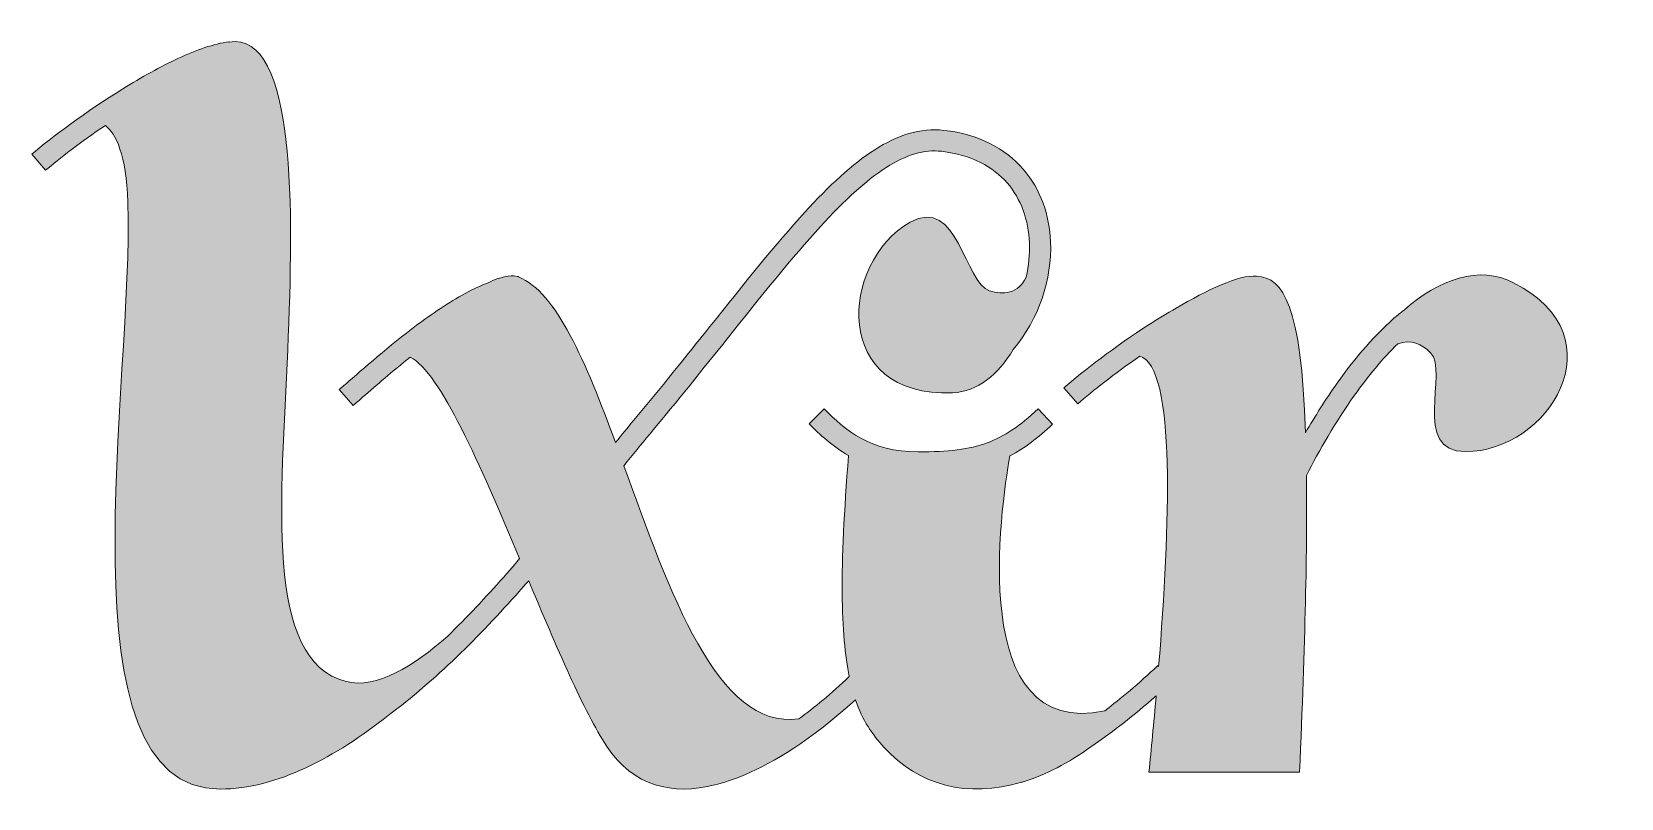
# Model space of a CAD drawing. Header units: millimetres. Extents: x 27 to 278, y -166 to -44.
import ezdxf

# ---------------------------------------------------------------- set-up
doc = ezdxf.new("R2010")
doc.units = ezdxf.units.MM
doc.header["$MEASUREMENT"] = 0
doc.layers.add('Calque 1', color=7, linetype='Continuous', lineweight=0)

msp = doc.modelspace()

# ---------------------------------------------------------------- hatches: boundary and pattern name
at = {"layer": 'Calque 1', "true_color": 0x000000, "transparency": 33554687}
h = msp.add_hatch(color=18, dxfattribs=at)
edge = h.paths.add_edge_path()
edge.add_spline(control_points=[(261.39, -84.01), (255.96, -81.22), (249.62, -83.42), (244.06, -88.35), (243.75, -88.59), (243.44, -88.83), (243.14, -89.08), (239.59, -92.04), (236.35, -95.87), (233.51, -99.88), (231.67, -102.47), (229.99, -105.15), (228.49, -107.75), (227.79, -87.56), (225.04, -83.27), (220.74, -82.96), (218, -82.76), (212.85, -85.13), (208.03, -88.06), (206.59, -88.87), (205.16, -89.73), (203.78, -90.62), (198.39, -94.06), (193.34, -98.01), (190.29, -100.64), (190.29, -100.64), (192.47, -103.17), (192.47, -103.17), (194.79, -101.17), (198.32, -98.37), (202.27, -95.65), (208.06, -97.07), (207.05, -122.91), (205.27, -144.75), (205.27, -144.75), (205.12, -144.6), (205.12, -144.6), (202.08, -147.47), (199.27, -149.82), (196.76, -151.73), (174.9, -156.48), (180.27, -119.75), (181.75, -111.4), (184.08, -110.2), (186.21, -108.55), (188.51, -106.39), (188.51, -106.39), (186.23, -103.95), (186.23, -103.95), (183.31, -106.68), (180.9, -108.34), (178.13, -109.36), (175.33, -110.38), (172.02, -110.78), (167.24, -110.78), (159.65, -110.78), (155.67, -107.28), (152.38, -103.98), (152.38, -103.98), (150.01, -106.35), (150.01, -106.35), (151.69, -108.03), (153.67, -109.88), (156.25, -111.35), (154.78, -129.34), (154.99, -139.7), (156.35, -146.34), (153.48, -149.06), (150.81, -151.26), (148.37, -153.03), (135.44, -154.81), (127.92, -132.83), (120.73, -112.96), (122.14, -111.22), (123.5, -109.54), (124.81, -107.97), (129.24, -102.66), (133.29, -97.59), (137.05, -92.88), (142.48, -86.07), (147.31, -80.02), (151.79, -75.12), (155.56, -71.01), (158.98, -67.84), (162.18, -65.79), (165.37, -63.75), (168.23, -62.9), (170.93, -63.22), (175.73, -63.78), (179.1, -65.68), (181.31, -68.22), (183.53, -70.77), (184.69, -74.1), (184.84, -77.7), (184.91, -79.49), (184.73, -81.32), (184.32, -83.13), (183.14, -85.76), (180.61, -86.01), (178.55, -85.27), (174.57, -84.19), (173.54, -70.11), (165.97, -74.44), (165.97, -74.44), (165.98, -74.44), (165.98, -74.44), (154.76, -80.87), (153.56, -102.28), (172.68, -101.42), (176.67, -101.24), (179.88, -98.54), (182.28, -94.6), (186.32, -89.77), (188.42, -83.47), (188.18, -77.56), (188.01, -73.34), (186.64, -69.24), (183.83, -66.02), (181.01, -62.78), (176.85, -60.54), (171.33, -59.9), (167.59, -59.46), (163.96, -60.68), (160.38, -62.97), (156.81, -65.25), (153.16, -68.68), (149.32, -72.86), (144.78, -77.82), (139.82, -84.04), (134.31, -90.95), (130.56, -95.65), (126.55, -100.67), (122.24, -105.83), (121.31, -106.95), (120.36, -108.11), (119.39, -109.3), (114.73, -96.61), (110.08, -85.5), (104.04, -83.09), (104.04, -83.09), (104.04, -83.09), (104.04, -83.09), (104.04, -83.09), (104.04, -83.01), (104.04, -83.01), (103.97, -83.01), (103.9, -83.02), (103.83, -83.02), (102.72, -82.7), (101.15, -83.11), (99.35, -83.99), (98.43, -84.33), (97.51, -84.74), (96.6, -85.2), (94.03, -86.49), (91.35, -88.25), (88.77, -90.14), (84.42, -93.33), (80.23, -96.99), (77.25, -99.6), (76.69, -100.08), (76.18, -100.52), (75.72, -100.92), (75.72, -100.92), (77.91, -103.45), (77.91, -103.45), (78.39, -103.04), (78.91, -102.58), (79.47, -102.09), (81.54, -100.28), (84.14, -98.02), (86.94, -95.77), (91.73, -98.27), (98, -112.84), (104.2, -127.67), (103.94, -128), (103.66, -128.35), (103.37, -128.71), (102.82, -129.34), (102.27, -129.97), (101.72, -130.59), (98.87, -133.79), (95.92, -136.93), (92.88, -139.91), (87.49, -144.71), (81.59, -148.31), (76.82, -147.12), (63.69, -143.83), (66.61, -117.94), (67.58, -94.61), (68.5, -72.5), (68.98, -44.3), (58.29, -45.93), (58.29, -45.93), (58.28, -45.88), (58.28, -45.88), (55.9, -46.2), (53.13, -47.19), (50.3, -48.5), (47.45, -49.82), (44.43, -51.51), (41.51, -53.32), (35.69, -56.92), (30.18, -61.03), (27.11, -63.69), (27.11, -63.69), (29.29, -66.22), (29.29, -66.22), (31.42, -64.38), (34.84, -61.76), (38.74, -59.11), (40.4, -60.39), (42.04, -63.76), (42.3, -71.27), (43.27, -99.47), (31.1, -164.13), (56.88, -164.13), (65.85, -164.13), (75.2, -159.02), (83.45, -152.5), (90.92, -146.93), (97.87, -139.95), (104.22, -132.81), (104.7, -132.26), (105.19, -131.71), (105.67, -131.16), (110.06, -141.65), (114.36, -151.8), (118.03, -157.38), (122.19, -163.72), (128.5, -165.17), (135.1, -163.46), (136.36, -163.15), (137.98, -162.65), (139.93, -161.82), (144.27, -159.96), (150.21, -156.48), (157.33, -150), (158.47, -153.32), (160.01, -155.5), (161.84, -157.51), (167.36, -163.59), (175.08, -165.58), (183.56, -163.06), (183.56, -163.07), (183.56, -163.07), (183.56, -163.07), (183.56, -163.07), (183.56, -163.07), (183.56, -163.07), (183.56, -163.07), (183.57, -163.07), (183.57, -163.07), (183.57, -163.07), (183.58, -163.07), (183.58, -163.07), (183.58, -163.07), (183.61, -163.06), (183.61, -163.06), (183.64, -163.05), (183.67, -163.04), (183.72, -163.03), (183.8, -163), (183.92, -162.97), (184.08, -162.92), (184.23, -162.86), (184.42, -162.8), (184.64, -162.72), (188.09, -161.55), (191.64, -159.63), (195.22, -156.96), (198.03, -155.05), (201.27, -152.56), (204.88, -149.36), (204.49, -153.73), (204.09, -157.86), (203.73, -161.47), (203.73, -161.47), (227.55, -161.47), (227.55, -161.47), (228.43, -141), (228.78, -125.79), (228.64, -114.49), (230.64, -110.58), (233.22, -106.06), (236.23, -101.81), (238.35, -98.84), (240.65, -96.03), (243.08, -93.66), (245.18, -92.94), (246.89, -93.71), (248.27, -95.09), (251.18, -98.01), (245.08, -110.73), (253.8, -110.73), (253.8, -110.73), (253.8, -110.74), (253.8, -110.74), (266.74, -110.74), (278.4, -92.75), (261.39, -84.01)], knot_values=[0, 0, 0, 0, 1, 1, 1, 2, 2, 2, 3, 3, 3, 4, 4, 4, 5, 5, 5, 6, 6, 6, 7, 7, 7, 8, 8, 8, 9, 9, 9, 10, 10, 10, 11, 11, 11, 12, 12, 12, 13, 13, 13, 14, 14, 14, 15, 15, 15, 16, 16, 16, 17, 17, 17, 18, 18, 18, 19, 19, 19, 20, 20, 20, 21, 21, 21, 22, 22, 22, 23, 23, 23, 24, 24, 24, 25, 25, 25, 26, 26, 26, 27, 27, 27, 28, 28, 28, 29, 29, 29, 30, 30, 30, 31, 31, 31, 32, 32, 32, 33, 33, 33, 34, 34, 34, 35, 35, 35, 36, 36, 36, 37, 37, 37, 38, 38, 38, 39, 39, 39, 40, 40, 40, 41, 41, 41, 42, 42, 42, 43, 43, 43, 44, 44, 44, 45, 45, 45, 46, 46, 46, 47, 47, 47, 48, 48, 48, 49, 49, 49, 50, 50, 50, 51, 51, 51, 52, 52, 52, 53, 53, 53, 54, 54, 54, 55, 55, 55, 56, 56, 56, 57, 57, 57, 58, 58, 58, 59, 59, 59, 60, 60, 60, 61, 61, 61, 62, 62, 62, 63, 63, 63, 64, 64, 64, 65, 65, 65, 66, 66, 66, 67, 67, 67, 68, 68, 68, 69, 69, 69, 70, 70, 70, 71, 71, 71, 72, 72, 72, 73, 73, 73, 74, 74, 74, 75, 75, 75, 76, 76, 76, 77, 77, 77, 78, 78, 78, 79, 79, 79, 80, 80, 80, 81, 81, 81, 82, 82, 82, 83, 83, 83, 84, 84, 84, 85, 85, 85, 86, 86, 86, 87, 87, 87, 88, 88, 88, 89, 89, 89, 90, 90, 90, 91, 91, 91, 92, 92, 92, 93, 93, 93, 94, 94, 94, 95, 95, 95, 96, 96, 96, 97, 97, 97, 98, 98, 98, 99, 99, 99, 100, 100, 100, 100], degree=3, periodic=0)

# ---------------------------------------------------------------- linework, layer by layer
at = {"layer": 'Calque 1'}
msp.add_open_spline([(261.39, -84.01), (255.96, -81.22), (249.62, -83.42), (244.06, -88.35), (243.75, -88.59), (243.44, -88.83), (243.14, -89.08), (239.59, -92.04), (236.35, -95.87), (233.51, -99.88), (231.67, -102.47), (229.99, -105.15), (228.49, -107.75), (227.79, -87.56), (225.04, -83.27), (220.74, -82.96), (218, -82.76), (212.85, -85.13), (208.03, -88.06), (206.59, -88.87), (205.16, -89.73), (203.78, -90.62), (198.39, -94.06), (193.34, -98.01), (190.29, -100.64), (190.29, -100.64), (192.47, -103.17), (192.47, -103.17), (194.79, -101.17), (198.32, -98.37), (202.27, -95.65), (208.06, -97.07), (207.05, -122.91), (205.27, -144.75), (205.27, -144.75), (205.12, -144.6), (205.12, -144.6), (202.08, -147.47), (199.27, -149.82), (196.76, -151.73), (174.9, -156.48), (180.27, -119.75), (181.75, -111.4), (184.08, -110.2), (186.21, -108.55), (188.51, -106.39), (188.51, -106.39), (186.23, -103.95), (186.23, -103.95), (183.31, -106.68), (180.9, -108.34), (178.13, -109.36), (175.33, -110.38), (172.02, -110.78), (167.24, -110.78), (159.65, -110.78), (155.67, -107.28), (152.38, -103.98), (152.38, -103.98), (150.01, -106.35), (150.01, -106.35), (151.69, -108.03), (153.67, -109.88), (156.25, -111.35), (154.78, -129.34), (154.99, -139.7), (156.35, -146.34), (153.48, -149.06), (150.81, -151.26), (148.37, -153.03), (135.44, -154.81), (127.92, -132.83), (120.73, -112.96), (122.14, -111.22), (123.5, -109.54), (124.81, -107.97), (129.24, -102.66), (133.29, -97.59), (137.05, -92.88), (142.48, -86.07), (147.31, -80.02), (151.79, -75.12), (155.56, -71.01), (158.98, -67.84), (162.18, -65.79), (165.37, -63.75), (168.23, -62.9), (170.93, -63.22), (175.73, -63.78), (179.1, -65.68), (181.31, -68.22), (183.53, -70.77), (184.69, -74.1), (184.84, -77.7), (184.91, -79.49), (184.73, -81.32), (184.32, -83.13), (183.14, -85.76), (180.61, -86.01), (178.55, -85.27), (174.57, -84.19), (173.54, -70.11), (165.97, -74.44), (165.97, -74.44), (165.98, -74.44), (165.98, -74.44), (154.76, -80.87), (153.56, -102.28), (172.68, -101.42), (176.67, -101.24), (179.88, -98.54), (182.28, -94.6), (186.32, -89.77), (188.42, -83.47), (188.18, -77.56), (188.01, -73.34), (186.64, -69.24), (183.83, -66.02), (181.01, -62.78), (176.85, -60.54), (171.33, -59.9), (167.59, -59.46), (163.96, -60.68), (160.38, -62.97), (156.81, -65.25), (153.16, -68.68), (149.32, -72.86), (144.78, -77.82), (139.82, -84.04), (134.31, -90.95), (130.56, -95.65), (126.55, -100.67), (122.24, -105.83), (121.31, -106.95), (120.36, -108.11), (119.39, -109.3), (114.73, -96.61), (110.08, -85.5), (104.04, -83.09), (104.04, -83.09), (104.04, -83.09), (104.04, -83.09), (104.04, -83.09), (104.04, -83.01), (104.04, -83.01), (103.97, -83.01), (103.9, -83.02), (103.83, -83.02), (102.72, -82.7), (101.15, -83.11), (99.35, -83.99), (98.43, -84.33), (97.51, -84.74), (96.6, -85.2), (94.03, -86.49), (91.35, -88.25), (88.77, -90.14), (84.42, -93.33), (80.23, -96.99), (77.25, -99.6), (76.69, -100.08), (76.18, -100.52), (75.72, -100.92), (75.72, -100.92), (77.91, -103.45), (77.91, -103.45), (78.39, -103.04), (78.91, -102.58), (79.47, -102.09), (81.54, -100.28), (84.14, -98.02), (86.94, -95.77), (91.73, -98.27), (98, -112.84), (104.2, -127.67), (103.94, -128), (103.66, -128.35), (103.37, -128.71), (102.82, -129.34), (102.27, -129.97), (101.72, -130.59), (98.87, -133.79), (95.92, -136.93), (92.88, -139.91), (87.49, -144.71), (81.59, -148.31), (76.82, -147.12), (63.69, -143.83), (66.61, -117.94), (67.58, -94.61), (68.5, -72.5), (68.98, -44.3), (58.29, -45.93), (58.29, -45.93), (58.28, -45.88), (58.28, -45.88), (55.9, -46.2), (53.13, -47.19), (50.3, -48.5), (47.45, -49.82), (44.43, -51.51), (41.51, -53.32), (35.69, -56.92), (30.18, -61.03), (27.11, -63.69), (27.11, -63.69), (29.29, -66.22), (29.29, -66.22), (31.42, -64.38), (34.84, -61.76), (38.74, -59.11), (40.4, -60.39), (42.04, -63.76), (42.3, -71.27), (43.27, -99.47), (31.1, -164.13), (56.88, -164.13), (65.85, -164.13), (75.2, -159.02), (83.45, -152.5), (90.92, -146.93), (97.87, -139.95), (104.22, -132.81), (104.7, -132.26), (105.19, -131.71), (105.67, -131.16), (110.06, -141.65), (114.36, -151.8), (118.03, -157.38), (122.19, -163.72), (128.5, -165.17), (135.1, -163.46), (136.36, -163.15), (137.98, -162.65), (139.93, -161.82), (144.27, -159.96), (150.21, -156.48), (157.33, -150), (158.47, -153.32), (160.01, -155.5), (161.84, -157.51), (167.36, -163.59), (175.08, -165.58), (183.56, -163.06), (183.56, -163.07), (183.56, -163.07), (183.56, -163.07), (183.56, -163.07), (183.56, -163.07), (183.56, -163.07), (183.56, -163.07), (183.57, -163.07), (183.57, -163.07), (183.57, -163.07), (183.58, -163.07), (183.58, -163.07), (183.58, -163.07), (183.61, -163.06), (183.61, -163.06), (183.64, -163.05), (183.67, -163.04), (183.72, -163.03), (183.8, -163), (183.92, -162.97), (184.08, -162.92), (184.23, -162.86), (184.42, -162.8), (184.64, -162.72), (188.09, -161.55), (191.64, -159.63), (195.22, -156.96), (198.03, -155.05), (201.27, -152.56), (204.88, -149.36), (204.49, -153.73), (204.09, -157.86), (203.73, -161.47), (203.73, -161.47), (227.55, -161.47), (227.55, -161.47), (228.43, -141), (228.78, -125.79), (228.64, -114.49), (230.64, -110.58), (233.22, -106.06), (236.23, -101.81), (238.35, -98.84), (240.65, -96.03), (243.08, -93.66), (245.18, -92.94), (246.89, -93.71), (248.27, -95.09), (251.18, -98.01), (245.08, -110.73), (253.8, -110.73), (253.8, -110.73), (253.8, -110.74), (253.8, -110.74), (266.74, -110.74), (278.4, -92.75), (261.39, -84.01)], degree=3, knots=[0, 0, 0, 0, 1, 1, 1, 2, 2, 2, 3, 3, 3, 4, 4, 4, 5, 5, 5, 6, 6, 6, 7, 7, 7, 8, 8, 8, 9, 9, 9, 10, 10, 10, 11, 11, 11, 12, 12, 12, 13, 13, 13, 14, 14, 14, 15, 15, 15, 16, 16, 16, 17, 17, 17, 18, 18, 18, 19, 19, 19, 20, 20, 20, 21, 21, 21, 22, 22, 22, 23, 23, 23, 24, 24, 24, 25, 25, 25, 26, 26, 26, 27, 27, 27, 28, 28, 28, 29, 29, 29, 30, 30, 30, 31, 31, 31, 32, 32, 32, 33, 33, 33, 34, 34, 34, 35, 35, 35, 36, 36, 36, 37, 37, 37, 38, 38, 38, 39, 39, 39, 40, 40, 40, 41, 41, 41, 42, 42, 42, 43, 43, 43, 44, 44, 44, 45, 45, 45, 46, 46, 46, 47, 47, 47, 48, 48, 48, 49, 49, 49, 50, 50, 50, 51, 51, 51, 52, 52, 52, 53, 53, 53, 54, 54, 54, 55, 55, 55, 56, 56, 56, 57, 57, 57, 58, 58, 58, 59, 59, 59, 60, 60, 60, 61, 61, 61, 62, 62, 62, 63, 63, 63, 64, 64, 64, 65, 65, 65, 66, 66, 66, 67, 67, 67, 68, 68, 68, 69, 69, 69, 70, 70, 70, 71, 71, 71, 72, 72, 72, 73, 73, 73, 74, 74, 74, 75, 75, 75, 76, 76, 76, 77, 77, 77, 78, 78, 78, 79, 79, 79, 80, 80, 80, 81, 81, 81, 82, 82, 82, 83, 83, 83, 84, 84, 84, 85, 85, 85, 86, 86, 86, 87, 87, 87, 88, 88, 88, 89, 89, 89, 90, 90, 90, 91, 91, 91, 92, 92, 92, 93, 93, 93, 94, 94, 94, 95, 95, 95, 96, 96, 96, 97, 97, 97, 98, 98, 98, 99, 99, 99, 100, 100, 100, 100], dxfattribs=at)

doc.saveas('drawing.dxf')
